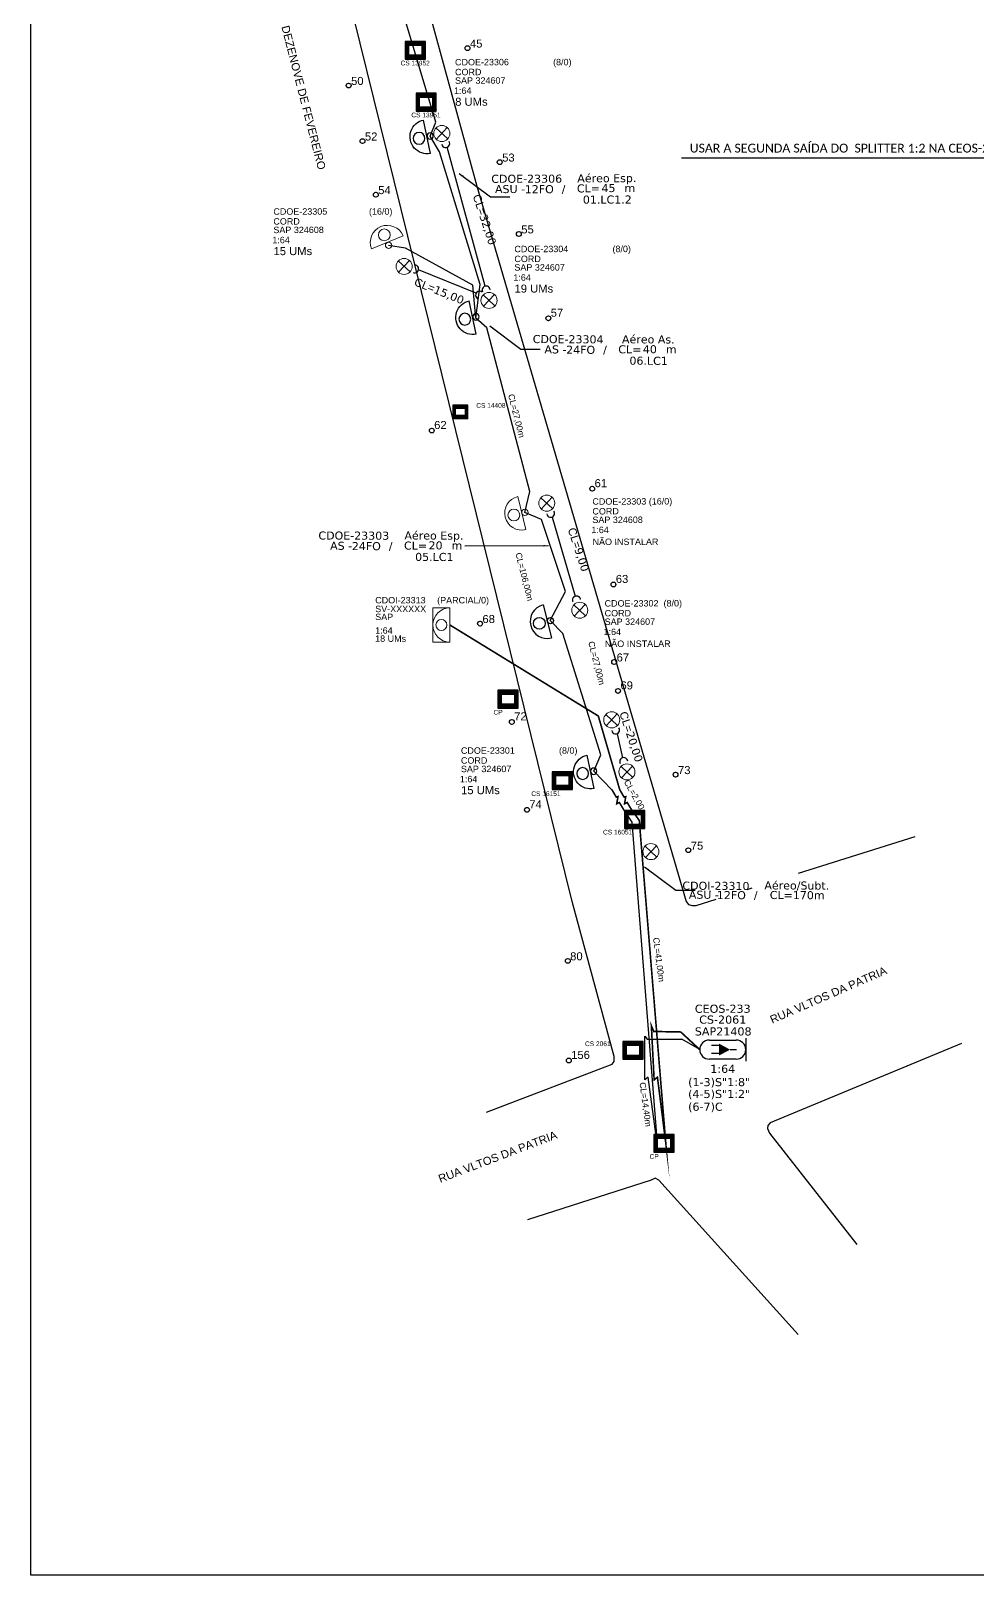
# Model space of a CAD drawing. Header units: metres. Extents: x -1362 to 1242, y -4 to 943.
# Drawn here: x -1362 to -980, y -4 to 619 of the extents above; entities that cross this region are included whole.
import ezdxf
from ezdxf.enums import TextEntityAlignment as Align

# ---------------------------------------------------------------- set-up
doc = ezdxf.new("R2010")
doc.units = ezdxf.units.M
for name, color, linetype in [('10.1-Caixas Subterrâneas', 5, 'Continuous'), ('20.4-CEOS', 1, 'Continuous'), ('CAP a instalar', 1, 'Continuous'), ('label_cabos', 7, 'Continuous'), ('Numeração Texto', 34, 'Continuous'), ('QUADRA', 7, 'Continuous'), ('Subida Lateral', 5, 'Continuous')]:
    doc.layers.add(name, color=color, linetype=linetype)
for name, color, linetype, lineweight in [('10.4-Postes', 1, 'Continuous', 0), ("20.0-LEGENDA DOS CDO'S", 1, 'Continuous', 0), ('20.1-CDO_INTERIOR', 1, 'Continuous', 0), ('20.2-CDO_POSTE', 1, 'Continuous', 5), ('20.6-CORDOALHA_SUPORTE', 7, 'Continuous', 25), ('Numeração', 251, 'Continuous', 0), ('Segmento Logradouro Texto', 238, 'Continuous', 0)]:
    doc.layers.add(name, color=color, linetype=linetype, lineweight=lineweight)
doc.styles.add('ARIAL', font='arial.ttf')
doc.styles.add('DIGICADE', font='arial.ttf')
doc.styles.add('FTTH', font='arial.ttf')
doc.styles.add('ROMANS', font='arial.ttf')
doc.styles.add('siredit', font='verdana.ttf')
doc.styles.get("Standard").update_dxf_attribs({"font": 'arial.ttf'})
doc.styles.add('WMF-Calibri0', font='calibri.ttf')
doc.linetypes.add('FENCELINE1', pattern='A,0.25,-0.1,[133,ltypeshp.shx,S=0.1,R=0,X=-0.1,Y=0],-0.1,1', length=1.45)
doc.dimstyles.new('CC', dxfattribs={"dimtxt": 1, "dimasz": 2, "dimexe": 0.18, "dimexo": 0.0625, "dimgap": 0.09, "dimtad": 0, "dimdec": 0, "dimrnd": 1, "dimzin": 0, "dimdsep": 46, "dimtxsty": 'siredit', "dimblk": 'NONE', "dimcen": 0, "dimse1": 1, "dimse2": 1, "dimsd1": 1, "dimsd2": 1, "dimclrt": 7, "dimadec": 0, "dimazin": 0, "dimtfac": 1, "dimtdec": 0, "dimtofl": 0, "dimtmove": 0, "dimatfit": 3, "dimfxl": 1, "dimtolj": 1, "dimtzin": 0, "dimarcsym": 0})
doc.dimstyles.get("Standard").update_dxf_attribs({"dimtxt": 0.18, "dimasz": 0.18, "dimexe": 0.18, "dimexo": 0.0625, "dimgap": 0.09, "dimtad": 0, "dimtih": 1, "dimtoh": 1, "dimdec": 4, "dimzin": 0, "dimdsep": 46, "dimtxsty": 'Standard', "dimcen": 0.09, "dimadec": 0, "dimazin": 0, "dimtfac": 1, "dimtdec": 4, "dimtofl": 0, "dimtmove": 0, "dimatfit": 3, "dimfxl": 1, "dimtolj": 1, "dimtzin": 0, "dimarcsym": 0})

# ---------------------------------------------------------------- blocks, each defined once
blk = doc.blocks.new('POLE_POLE')
at = {"color": 1}
for p, q in [((-0.00000309, 0.00000689), (0.00000269, 0.00000147)), ((0.00000251, 0.00000707), (-0.00000291, 0.00000129))]:
    blk.add_line(p, q, dxfattribs=at)
blk.add_circle((-0.0000002, 0.00000418), 0.00000396, dxfattribs=at)
blk = doc.blocks.new('*X10')
at = {"color": 0, "linetype": 'Continuous'}
for p, q in [((-1.25, 0.34099), (-0.49099, 1.1)), ((-1.25, 0.517767), (-0.667767, 1.1)), ((-1.25, 0.694544), (-0.844544, 1.1)), ((-1.25, 0.87132), (-1.02132, 1.1)), ((-1.25, 1.048097), (-1.198097, 1.1)), ((-1.25, 0.164214), (-0.8035, 0.610714)), ((-1.25, -0.012563), (-0.8035, 0.433937)), ((-1.25, -0.18934), (-0.8035, 0.25716)), ((-1.25, -0.366117), (-0.8035, 0.080383)), ((-0.789214, 0.625), (-0.314214, 1.1)), ((-0.612437, 0.625), (-0.137437, 1.1)), ((-0.43566, 0.625), (0.03934, 1.1)), ((-0.258883, 0.625), (0.216117, 1.1)), ((-0.082107, 0.625), (0.392893, 1.1)), ((0.09467, 0.625), (0.56967, 1.1)), ((0.271447, 0.625), (0.746447, 1.1)), ((0.448223, 0.625), (0.923223, 1.1)), ((0.625, 0.625), (1.1, 1.1)), ((0.801777, 0.625), (1.25, 1.073223)), ((0.8035, 0.449947), (1.25, 0.896447)), ((0.8035, 0.27317), (1.25, 0.71967)), ((0.8035, 0.096393), (1.25, 0.542893)), ((0.8035, -0.080383), (1.25, 0.366117)), ((0.8035, -0.25716), (1.25, 0.18934)), ((0.8035, -0.433937), (1.25, 0.012563)), ((-1.25, -0.542893), (-0.8035, -0.096393)), ((-1.25, -0.71967), (-0.8035, -0.27317)), ((-1.25, -0.896447), (-0.8035, -0.449947)), ((-1.25, -1.073223), (-0.801777, -0.625)), ((-1.1, -1.1), (-0.625, -0.625)), ((-0.923223, -1.1), (-0.448223, -0.625)), ((-0.746447, -1.1), (-0.271447, -0.625)), ((-0.56967, -1.1), (-0.09467, -0.625)), ((-0.392893, -1.1), (0.082107, -0.625)), ((-0.216117, -1.1), (0.258883, -0.625)), ((-0.03934, -1.1), (0.43566, -0.625)), ((0.137437, -1.1), (0.612437, -0.625)), ((0.314214, -1.1), (0.789214, -0.625)), ((0.49099, -1.1), (1.25, -0.34099)), ((0.667767, -1.1), (1.25, -0.517767)), ((0.8035, -0.610714), (1.25, -0.164214)), ((0.844544, -1.1), (1.25, -0.694544)), ((1.02132, -1.1), (1.25, -0.87132)), ((1.198097, -1.1), (1.25, -1.048097))]:
    blk.add_line(p, q, dxfattribs=at)
blk = doc.blocks.new('MANHOLE_MQ')
at = {"color": 0, "linetype": 'Continuous'}
for p, q in [((0.00000623, 0.00000569), (-0.00000627, 0.00000569)), ((-0.00000627, 0.00000569), (-0.00000627, -0.00000531)), ((-0.00000404, 0.00000331), (0.00000399, 0.00000331)), ((-0.00000404, -0.00000294), (-0.00000404, 0.00000331)), ((0.00000399, 0.00000331), (0.00000399, -0.00000294)), ((0.00000623, -0.00000531), (0.00000623, 0.00000569)), ((-0.00000627, -0.00000531), (0.00000623, -0.00000531)), ((0.00000399, -0.00000294), (-0.00000404, -0.00000294)), ((0.00000399, -0.00000294), (0.00000399, -0.00000294))]:
    blk.add_line(p, q, dxfattribs=at)
at = {"color": 0, "linetype": 'Continuous', "xscale": 5e-06, "yscale": 5e-06, "zscale": 1e-05}
blk.add_blockref('*X10', (-0.00000002, 0.00000019), dxfattribs=at)
blk = doc.blocks.new('*U11')
at = {"layer": '20.4-CEOS', "color": 7, "style": 'siredit'}
for tag, p in [('FIBRAS_SPLITTER', (0, 0)), ('FIBRAS_TOP_C', (0, -4.13)), ('RESERVA_FINAIS', (0, -5.46))]:
    blk.add_attdef(tag, p, '', height=1.01, dxfattribs=at)
for tag, p, flags in [('ID_ATIVIDADE', (0, -6.77), 3), ('FATOR', (0, -8.09), 1), ('QTDE', (0, -9.4), 1), ('FID', (0, -10.71), 1)]:
    blk.add_attdef(tag, p, '', height=1.01, dxfattribs=dict(at, flags=flags))
blk = doc.blocks.new('*U13')
at = {"layer": '20.4-CEOS', "color": 7, "style": 'siredit'}
blk.add_attdef('FIBRAS_SPLITTER', (0, 0), '', height=1.01, dxfattribs=at)
for tag, p, flags in [('ID_ATIVIDADE', (0, -1.48), 3), ('FATOR', (0, -2.79), 1), ('QTDE', (0, -4.11), 1), ('FID', (0, -5.42), 1)]:
    blk.add_attdef(tag, p, '', height=1.01, dxfattribs=dict(at, flags=flags))
blk = doc.blocks.new('*U16')
at = {"color": 0}
blk.add_line((2.14, -0.58), (-2.1, -0.68), dxfattribs=at)
for centre, radius in [((0, 0.38), 0.733), ((0.03, -1.03), 0.393)]:
    blk.add_circle(centre, radius, dxfattribs=at)
blk.add_arc((0.02, -0.63), 2.12, 1.3782, 181.3782, dxfattribs=at)
blk = doc.blocks.new('Inst CDOE-8 CAIXA DIST OPT CDOE 48F_8D C_SPL OPTAP')
at = {"layer": "20.0-LEGENDA DOS CDO'S", "color": 0, "style": 'ARIAL'}
for tag, p, height in [('FID', (0.12, 5.25), 0.8), ('CORDOALHA', (0.12, 4.02), 0.8), ('1:XX', (-0.01, 1.7), 0.8), ('SAP', (0.12, 2.96), 0.8), ('UMS', (0.14, 0.22), 1)]:
    blk.add_attdef(tag, p, '', height=height, rotation=0.118, dxfattribs=at)
at = {"layer": "20.0-LEGENDA DOS CDO'S", "color": 0}
for tag, p, style, flags in [('ID_ATIVIDADE', (0.12, 6.47), 'ARIAL', 3), ('FATOR', (7.92, 6.47), 'ARIAL', 1), ('QTDE', (0.23, -0.97), 'DIGICADE', 3)]:
    blk.add_attdef(tag, p, '', height=0.8, rotation=0.118, dxfattribs=dict(at, style=style, flags=flags))
at = {"layer": "20.0-LEGENDA DOS CDO'S", "color": 0, "style": 'ARIAL'}
blk.add_attdef('FIBRAS_UTILIZADAS', text='', height=0.8, rotation=0.118, dxfattribs=at).set_placement((13.48, 5.26), align=Align.CENTER)
blk = doc.blocks.new('CDOE_CT_POSTE')
at = {"layer": "20.0-LEGENDA DOS CDO'S", "color": 0, "style": 'ARIAL'}
for tag, p, height in [('CDO_N', (0.12, 5.25), 0.8), ('CORDOALHA', (0.12, 4.02), 0.8), ('1:XX', (-0.01, 1.7), 0.8), ('SAP', (0.12, 2.96), 0.8), ('UMS', (0.14, 0.22), 1)]:
    blk.add_attdef(tag, p, '', height=height, rotation=0.118, dxfattribs=at)
blk.add_attdef('FIBRAS_UTILIZADAS', text='', height=0.8, rotation=0.118, dxfattribs=at).set_placement((7.83, 5.26), align=Align.CENTER)
blk = doc.blocks.new('*U21')
at = {"color": 0}
blk.add_line((2.14, -0.58), (-2.1, -0.68), dxfattribs=at)
for centre, radius in [((0, 0.38), 0.733), ((0.03, -1.03), 0.393)]:
    blk.add_circle(centre, radius, dxfattribs=at)
blk.add_arc((0.02, -0.63), 2.12, 1.3782, 181.3782, dxfattribs=at)
blk = doc.blocks.new('Inst CDOE-16 CAIXA DIST OPT CDOE 48F_16D C_SPL_2_1_8')
at = {"layer": "20.0-LEGENDA DOS CDO'S", "color": 0, "style": 'ARIAL'}
for tag, p, height in [('FID', (0.12, 5.25), 0.8), ('CORDOALHA', (0.12, 4.02), 0.8), ('1:XX', (-0.01, 1.7), 0.8), ('SAP', (0.12, 2.96), 0.8), ('UMS', (0.14, 0.22), 1)]:
    blk.add_attdef(tag, p, '', height=height, rotation=0.118, dxfattribs=at)
at = {"layer": "20.0-LEGENDA DOS CDO'S", "color": 0}
for tag, p, style, flags in [('ID_ATIVIDADE', (0.12, 6.47), 'ARIAL', 3), ('FATOR', (7.92, 6.47), 'ARIAL', 1), ('QTDE', (0.1, -1.17), 'DIGICADE', 3)]:
    blk.add_attdef(tag, p, '', height=0.8, rotation=0.118, dxfattribs=dict(at, style=style, flags=flags))
at = {"layer": "20.0-LEGENDA DOS CDO'S", "color": 0, "style": 'ARIAL'}
blk.add_attdef('FIBRAS_UTILIZADAS', text='', height=0.8, rotation=0.118, dxfattribs=at).set_placement((13.48, 5.26), align=Align.CENTER)
blk = doc.blocks.new('CDOI_CT_ESQ')
at = {"layer": '20.1-CDO_INTERIOR', "color": 8, "lineweight": 18}
blk.add_lwpolyline([(-2.12, -2.13), (-2.12, 2.12), (0, 2.12), (0.01, -2.13)], close=True, dxfattribs=at)
blk.add_circle((-1.06, 0), 0.68, dxfattribs=at)
blk.add_arc((0.01, 0), 2.13, 90.0276, 270.0276, dxfattribs=at)
at = {"layer": "20.0-LEGENDA DOS CDO'S", "color": 8, "style": 'ARIAL'}
for tag, p in [('CDO_N', (-9.3, 2.69)), ('SURVEY', (-9.3, 1.6)), ('SAP', (-9.3, 0.61)), ('1:XX', (-9.31, -1.08)), ('UMS', (-9.31, -2.09))]:
    blk.add_attdef(tag, p, '', height=0.8, rotation=359.9724, dxfattribs=at)
blk.add_attdef('FIBRAS_UTILIZADAS', text='', height=0.8, rotation=359.9724, dxfattribs=at).set_placement((-1.59, 2.69), align=Align.CENTER)
blk = doc.blocks.new('Inst CORD BENZINAL 4.55MM 3F (sem recursos)')
at = {"layer": '20.6-CORDOALHA_SUPORTE', "color": 0, "lineweight": 0, "style": 'ROMANS'}
blk.add_attdef('LANCE', text='', height=1, dxfattribs=at).set_placement((-0.54, -2.21), align=Align.RIGHT)
at = {"layer": '20.6-CORDOALHA_SUPORTE', "color": 0, "style": 'siredit'}
blk.add_attdef('QTDE', (-0.54, -2.21), '', height=1, rotation=359.69, dxfattribs=at)
at = {"layer": '20.6-CORDOALHA_SUPORTE', "color": 0, "lineweight": 0, "style": 'ROMANS'}
for tag, p, flags in [('FATOR', (-5.2, -4.44), 3), ('ID_ATIVIDADE', (-5.2, -6.67), 3), ('FID', (-5.2, -8.9), 1)]:
    blk.add_attdef(tag, p, '', height=1, dxfattribs=dict(at, flags=flags))
blk = doc.blocks.new('Inst CB ESP CFOA-SM-AS-80-TS-24')
at = {"layer": 'label_cabos', "color": 0, "style": 'siredit'}
for tag, flags, p in [('ID_ATIVIDADE', 3, (1.31, 2.67)), ('FATOR', 1, (11.56, 2.55))]:
    blk.add_attdef(tag, text='', height=1, rotation=359.69, dxfattribs=dict(at, flags=flags)).set_placement(p, align=Align.MIDDLE_CENTER)
for tag, p in [('TIPO_CABO', (1.76, 0)), ('DESTINO_CABO', (3.13, 1.26)), ('CABO', (4.69, -0.05)), ('/', (7.71, -0.05)), ('LANCE', (10.81, 0)), ('TIPO_CABO', (13.11, 1.24)), ('UND', (15.96, 0)), ('FID', (13.15, -1.41))]:
    blk.add_attdef(tag, text='', height=1, rotation=359.69, dxfattribs=at).set_placement(p, align=Align.MIDDLE_CENTER)
blk.add_attdef('QTDE', (12.43, -0.47), '', height=1, rotation=359.69, dxfattribs=at)
blk = doc.blocks.new('_None')
blk = doc.blocks.new('Inst CB ESP CFOA-SM-ASU-120-S-12')
at = {"layer": 'label_cabos', "color": 0, "style": 'siredit'}
for tag, flags, p in [('ID_ATIVIDADE', 3, (1.31, 2.67)), ('FATOR', 1, (11.56, 2.55))]:
    blk.add_attdef(tag, text='', height=1, rotation=359.69, dxfattribs=dict(at, flags=flags)).set_placement(p, align=Align.MIDDLE_CENTER)
for tag, p in [('TIPO_CABO', (1.26, 0)), ('DESTINO_CABO', (3.13, 1.26)), ('CABO', (4.69, -0.05)), ('/', (7.71, -0.05)), ('LANCE', (10.81, 0)), ('TIPO_CABO', (13.11, 1.24)), ('UND', (15.96, 0)), ('FID', (13.15, -1.41))]:
    blk.add_attdef(tag, text='', height=1, rotation=359.69, dxfattribs=at).set_placement(p, align=Align.MIDDLE_CENTER)
blk.add_attdef('QTDE', (12.43, -0.47), '', height=1, rotation=359.69, dxfattribs=at)
blk = doc.blocks.new('Inst CB AS CFOA-SM-AS-80-TS-24')
at = {"layer": 'label_cabos', "color": 0, "style": 'siredit'}
for tag, flags, p in [('ID_ATIVIDADE', 3, (1.31, 2.67)), ('FATOR', 1, (11.56, 2.55))]:
    blk.add_attdef(tag, text='', height=1, rotation=359.69, dxfattribs=dict(at, flags=flags)).set_placement(p, align=Align.MIDDLE_CENTER)
for tag, p in [('TIPO_CABO', (1.76, 0)), ('DESTINO_CABO', (3.13, 1.26)), ('CABO', (4.69, -0.05)), ('/', (7.71, -0.05)), ('LANCE', (10.81, 0)), ('TIPO_CABO', (13.11, 1.24)), ('UND', (15.96, 0)), ('FID', (13.15, -1.41))]:
    blk.add_attdef(tag, text='', height=1, rotation=359.69, dxfattribs=at).set_placement(p, align=Align.MIDDLE_CENTER)
blk.add_attdef('QTDE', (12.43, -0.47), '', height=1, rotation=359.69, dxfattribs=at)
blk = doc.blocks.new('LEGENDA DOS CABOS')
at = {"layer": 'label_cabos', "color": 0, "style": 'siredit'}
for tag, p in [('ID', (4.24, 1.63)), ('XX', (14.31, 1.67)), ('TIPO_CABO', (2.74, 0.52)), ('CABO', (6.16, 0.47)), ('/', (9.19, 0.47)), ('METROS', (14.36, 0.47))]:
    blk.add_attdef(tag, text='', height=1, rotation=359.69, dxfattribs=at).set_placement(p, align=Align.MIDDLE_CENTER)

msp = doc.modelspace()

# ---------------------------------------------------------------- linework, layer by layer
msp.add_lwpolyline([(-1361.75, 942.54), (-116.34, 942.54), (-116.34, -3.64), (-1361.75, -3.64)], close=True)
at = {"layer": '20.4-CEOS', "color": 7}
for p, q in [((-1088.05, 212.15), (-1077.22, 212.15)), ((-1077.22, 204.43), (-1088.05, 204.43))]:
    msp.add_line(p, q, dxfattribs=at)
for points in [[(-1073.36, 212.95), (-1073.36, 203.64)], [(-1083.92, 209.97), (-1087.21, 209.97)], [(-1083.92, 206.76), (-1087.21, 206.76)], [(-1079.65, 208.29), (-1077.04, 208.29)]]:
    msp.add_lwpolyline(points, dxfattribs=at)
msp.add_lwpolyline([(-1079.65, 208.29, 0, 4.77, 0), (-1084.12, 208.29, 4.77, 4.77, 0)], format="xyseb", dxfattribs=at)
for centre, start, end in [((-1088.05, 208.29), 90, 270), ((-1077.22, 208.29), 270, 90)]:
    msp.add_arc(centre, 3.86, start, end, dxfattribs=at)
at = {"layer": '20.6-CORDOALHA_SUPORTE'}
for p, q in [((-1178.52, 516.18), (-1193.83, 572.18)), ((-1182.13, 513.37), (-1205.35, 522.83)), ((-1151.49, 423.09), (-1142.13, 391.18)), ((-1125.28, 335.71), (-1123.08, 325.99))]:
    msp.add_line(p, q, dxfattribs=at)
at = {"layer": '20.6-CORDOALHA_SUPORTE', "const_width": 0.518}
msp.add_lwpolyline([(-1140.04, 389.81, 1.231752), (-1143.04, 388.86)], format="xyb", dxfattribs=at)
at = {"layer": '20.6-CORDOALHA_SUPORTE'}
for centre, start, end in [((-1206.92, 523.18), 245.51909, 89.23314), ((-1180.73, 512.58), 48.72221, 252.43627), ((-1178.09, 514.63), 3.70645, 207.4205), ((-1152.07, 424.59), 189.29673, 33.01079), ((-1125.86, 337.21), 189.29673, 33.01079), ((-1122.6, 324.46), 5.73469, 209.44874)]:
    msp.add_arc(centre, 1.61, start, end, dxfattribs=at)
at = {"layer": 'CAP a instalar', "color": 7, "linetype": 'FENCELINE1', "ltscale": 3}
msp.add_line((-1198.35, 582.36), (-1232.92, 697.55), dxfattribs=at)
at = {"layer": 'CAP a instalar', "color": 7, "linetype": 'FENCELINE1', "ltscale": 5}
msp.add_line((-1200.69, 576.73), (-1198.35, 582.36), dxfattribs=at)
at = {"layer": 'CAP a instalar', "color": 7, "ltscale": 5}
for p, q in [((-1196.93, 570.31), (-1200.69, 576.73)), ((-1180.55, 516.86), (-1196.93, 570.31)), ((-1210.63, 531.45), (-1217.46, 532.65)), ((-1183.41, 516.65), (-1210.63, 531.45)), ((-1182.19, 503.25), (-1183.41, 516.65)), ((-1182.19, 503.25), (-1180.55, 516.86)), ((-1177.82, 499.36), (-1182.19, 503.25)), ((-1160.51, 433.36), (-1177.82, 499.36)), ((-1162.48, 424.97), (-1160.51, 433.36)), ((-1155.7, 422.07), (-1162.48, 424.97)), ((-1146.09, 393.11), (-1155.7, 422.07)), ((-1152.21, 381.29), (-1146.09, 393.11)), ((-1147.14, 376.07), (-1152.21, 381.29)), ((-1131.87, 327.2), (-1147.14, 376.07)), ((-1127.33, 313.07), (-1134.7, 320.57)), ((-1119.27, 300.06), (-1109.06, 170.42)), ((-1114.11, 196.1), (-1114.11, 213.74)), ((-1114.11, 213.74), (-1113.13, 212.48)), ((-1113.13, 212.48), (-1099.12, 212.48)), ((-1091.91, 208.29), (-1099.12, 212.48)), ((-1112.78, 197.15), (-1114.11, 196.1)), ((-1109.06, 170.42), (-1112.78, 197.15))]:
    msp.add_line(p, q, dxfattribs=at)
at = {"layer": 'CAP a instalar', "linetype": 'FENCELINE1', "ltscale": 5}
msp.add_line((-1134.7, 320.57), (-1131.87, 327.2), dxfattribs=at)
at = {"layer": 'CAP a instalar', "ltscale": 5}
for q in [(-1122.76, 305.3), (-1119.27, 300.06)]:
    msp.add_line((-1122.76, 305.3), q, dxfattribs=at)
at = {"layer": 'CAP a instalar', "color": 8, "linetype": 'FENCELINE1', "ltscale": 5, "const_width": 0.648}
msp.add_lwpolyline([(-1124.19, 313.07), (-1132.84, 342.83), (-1192.7, 379.53)], dxfattribs=at)
at = {"layer": 'CAP a instalar', "color": 8, "ltscale": 5, "const_width": 0.648}
for points in [[(-1119.61, 305.3), (-1119.61, 305.3), (-1116.32, 300.7), (-1105.61, 170.42), (-1108.99, 197.15), (-1110.32, 196.1), (-1111.44, 217.95), (-1110.48, 215.6), (-1099.6, 215.41)], [(-1091.91, 208.29), (-1099.6, 215.41)]]:
    msp.add_lwpolyline(points, dxfattribs=at)
at = {"layer": 'CAP a instalar', "color": 7, "ltscale": 5}
msp.add_arc((-1194.41, 573.68), 1.61, 189.29673, 33.01079, dxfattribs=at)
at = {"layer": 'Numeração'}
for centre in [(-1185.62, 612.16), (-1233.56, 597.09), (-1227.96, 574.69), (-1172.61, 566.2), (-1222.58, 553.06), (-1164.91, 537.23), (-1152.98, 503.24), (-1200.03, 457.95), (-1135.29, 434.49), (-1126.74, 395.86), (-1180.54, 380.09), (-1126.45, 364.6), (-1124.89, 352.94), (-1101.68, 319.16), (-1161.63, 305.01), (-1096.53, 288.69), (-1145.14, 244.07), (-1144.75, 203.9)]:
    msp.add_circle(centre, 0.972, dxfattribs=at)
at = {"layer": 'Numeração', "color": 7}
msp.add_circle((-1167.72, 340.44), 0.972, dxfattribs=at)
at = {"layer": 'Numeração Texto'}
for centre in [(-1185.62, 612.16), (-1233.56, 597.09), (-1227.96, 574.69), (-1172.61, 566.2), (-1222.58, 553.06), (-1164.91, 537.23), (-1152.98, 503.24), (-1200.03, 457.95), (-1135.29, 434.49), (-1126.74, 395.86), (-1180.54, 380.09), (-1126.45, 364.6), (-1124.89, 352.94), (-1101.68, 319.16), (-1161.63, 305.01), (-1096.53, 288.69), (-1145.14, 244.07), (-1144.75, 203.9)]:
    msp.add_circle(centre, 0.972, dxfattribs=at)
at = {"layer": 'Numeração Texto', "color": 7}
msp.add_circle((-1167.72, 340.44), 0.972, dxfattribs=at)
at = {"layer": 'QUADRA'}
for points in [[(-1253.52, 839.35), (-1237.08, 769.7), (-1220.35, 697.09), (-1181.8, 556.49), (-1097.38, 267.98), (-1096.44, 266.82), (-1094.97, 266.43), (-1093.35, 266.43), (-1085.24, 268.98)], [(-1253.52, 839.35), (-1237.08, 769.7), (-1220.35, 697.09), (-1181.8, 556.49), (-1097.38, 267.98), (-1096.44, 266.82), (-1094.97, 266.43), (-1093.35, 266.43), (-1085.24, 268.98)], [(-1177.98, 183.03), (-1127.3, 202.36), (-1126.43, 203.52), (-1126.43, 205.45), (-1143.4, 268.02), (-1237.21, 648.08), (-1289.86, 827.26)], [(-1177.98, 183.03), (-1127.3, 202.36), (-1126.43, 203.52), (-1126.43, 205.45), (-1143.4, 268.02), (-1237.21, 648.08), (-1289.86, 827.26)], [(-1052.1, 279.43), (-1005.03, 294.25)], [(-1052.1, 279.43), (-1005.03, 294.25)], [(-1072.73, 272.93), (-1070.83, 273.52)], [(-1072.73, 272.93), (-1070.83, 273.52)], [(-986.35, 210.81), (-1063.47, 178.8), (-1064.39, 177.64), (-1064.53, 176.48), (-1063.81, 174.55), (-1063.81, 174.55), (-1028.55, 129.63)], [(-986.35, 210.81), (-1063.47, 178.8), (-1064.39, 177.64), (-1064.53, 176.48), (-1063.81, 174.55), (-1063.81, 174.55), (-1028.55, 129.63)], [(-1052.27, 93.44), (-1108.4, 155.62), (-1109.87, 156.4), (-1111.49, 155.62), (-1161.37, 139.58)], [(-1052.27, 93.44), (-1108.4, 155.62), (-1109.87, 156.4), (-1111.49, 155.62), (-1161.37, 139.58)]]:
    msp.add_lwpolyline(points, dxfattribs=at)
at = {"layer": 'Subida Lateral', "color": 5, "const_width": 0.648}
for points in [[(-1122.76, 305.3), (-1124.33, 307.96), (-1125.4, 307.43), (-1124.91, 310.33), (-1125.58, 310.12), (-1127.33, 313.07)], [(-1119.61, 305.3), (-1121.19, 307.96), (-1122.25, 307.43), (-1121.77, 310.33), (-1122.43, 310.12), (-1124.19, 313.07)]]:
    msp.add_lwpolyline(points, dxfattribs=at)

# ---------------------------------------------------------------- block references
at = {"layer": '10.1-Caixas Subterrâneas', "color": 30}
for p, xscale, yscale, zscale, rotation in [((-1206.66, 611.46), 652080.6904426548, 652080.6904426548, 652080.6904426548, 180.0000000000618), ((-1202.31, 590.51), 652080.6904426548, 652080.6904426548, 652080.6904426548, 180.0000000000618), ((-1188.48, 465.61), 489060.5178319911, 489060.5178319911, 489060.5178319911, 180.0000000000617), ((-1169.31, 349.74), 652080.6904426548, 652080.6904426548, 652080.6904426548, 180.0000000000617), ((-1147.33, 316.9), 652080.6904426548, 652080.6904426548, 652080.6904426548, 180.0000000000617), ((-1118.23, 301.23), 652080.6904426548, 652080.6904426548, 652080.6904426548, 180.0000000000617), ((-1118.84, 208.14), 652080.6904426548, 652080.6904426548, 652080.6904426548, 180.0000000000618), ((-1106.33, 170.62), 652080.6904426548, 652080.6904426548, 652080.6904426548, 180.0000000000615)]:
    msp.add_blockref('MANHOLE_MQ', p, dxfattribs=dict(at, xscale=xscale, yscale=yscale, zscale=zscale, rotation=rotation))
at = {"layer": '10.4-Postes', "color": 1, "xscale": 818181.81, "yscale": 818181.81, "zscale": 818181.81}
for p in [(-1195.81, 574.34), (-1211.01, 520.72), (-1176.77, 507.01), (-1153.47, 425.25), (-1140.17, 382.07), (-1127.27, 337.86), (-1121.13, 316.87), (-1111.47, 284.72)]:
    msp.add_blockref('POLE_POLE', p, dxfattribs=at)
at = {"layer": "20.0-LEGENDA DOS CDO'S", "color": 7, "lineweight": 0, "xscale": 3.239999999999782, "yscale": 3.24, "zscale": 3.24}
for name, p, values in [('Inst CDOE-8 CAIXA DIST OPT CDOE 48F_8D C_SPL OPTAP', (-1191.03, 588.22), {'FID': 'CDOE-23306', 'CORDOALHA': 'CORD', 'SAP': 'SAP 324607', '1:XX': '1:64', 'UMS': '8 UMs', 'FIBRAS_UTILIZADAS': '(8/0)'}), ('Inst CDOE-16 CAIXA DIST OPT CDOE 48F_16D C_SPL_2_1_8', (-1264.31, 527.98), {'FID': 'CDOE-23305', 'CORDOALHA': 'CORD', 'SAP': 'SAP 324608', '1:XX': '1:64', 'UMS': '15 UMs', 'FIBRAS_UTILIZADAS': '(16/0)'}), ('Inst CDOE-8 CAIXA DIST OPT CDOE 48F_8D C_SPL OPTAP', (-1167.08, 512.86), {'FID': 'CDOE-23304', 'CORDOALHA': 'CORD', 'SAP': 'SAP 324607', '1:XX': '1:64', 'UMS': '19 UMs', 'FIBRAS_UTILIZADAS': '(8/0)'}), ('Inst CDOE-8 CAIXA DIST OPT CDOE 48F_8D C_SPL OPTAP', (-1188.65, 310.58), {'FID': 'CDOE-23301', 'CORDOALHA': 'CORD', 'SAP': 'SAP 324607', '1:XX': '1:64', 'UMS': '15 UMs', 'FIBRAS_UTILIZADAS': '(8/0)'})]:
    msp.add_blockref(name, p, dxfattribs=at).add_auto_attribs(values)
at = {"layer": "20.0-LEGENDA DOS CDO'S", "color": 252}
ref = msp.add_blockref('CDOE_CT_POSTE', (-1135.62, 411.06), dxfattribs=dict(at, xscale=3.239999999999782, yscale=3.24, zscale=3.24))
ref.add_attrib('CDO_N', 'CDOE-23303', (-1135.23, 428.06), dxfattribs={"color": 0, "height": 2.592, "rotation": 0.11799, "style": 'ARIAL'})
ref.add_attrib('CORDOALHA', 'CORD', (-1135.22, 424.1), dxfattribs={"color": 0, "height": 2.592, "rotation": 0.11799, "style": 'ARIAL'})
ref.add_attrib('SAP', 'SAP 324608', (-1135.22, 420.66), dxfattribs={"color": 0, "height": 2.592, "rotation": 0.11799, "style": 'ARIAL'})
ref.add_attrib('1:XX', '1:64', (-1135.66, 416.57), dxfattribs={"color": 0, "height": 2.592, "rotation": 0.11799, "style": 'ARIAL'})
ref.add_attrib('UMS', 'NÃO INSTALAR', (-1135.16, 411.77), dxfattribs={"color": 0, "height": 2.592, "rotation": 0.11799, "style": 'ARIAL'})
ref.add_attrib('FIBRAS_UTILIZADAS', '     (16/0)', dxfattribs={"color": 0, "height": 2.592, "rotation": 0.11799, "style": 'ARIAL'}).set_placement((-1110.26, 428.12), align=Align.CENTER)
ref = msp.add_blockref('CDOE_CT_POSTE', (-1130.68, 369.96), dxfattribs=dict(at, xscale=3.239999999999782, yscale=3.24, zscale=3.24))
ref.add_attrib('CDO_N', 'CDOE-23302', (-1130.3, 386.96), dxfattribs={"color": 0, "height": 2.592, "rotation": 0.11799, "style": 'ARIAL'})
ref.add_attrib('CORDOALHA', 'CORD', (-1130.29, 383), dxfattribs={"color": 0, "height": 2.592, "rotation": 0.11799, "style": 'ARIAL'})
ref.add_attrib('SAP', 'SAP 324607', (-1130.28, 379.56), dxfattribs={"color": 0, "height": 2.592, "rotation": 0.11799, "style": 'ARIAL'})
ref.add_attrib('1:XX', '1:64', (-1130.72, 375.47), dxfattribs={"color": 0, "height": 2.592, "rotation": 0.11799, "style": 'ARIAL'})
ref.add_attrib('UMS', 'NÃO INSTALAR', (-1130.23, 370.67), dxfattribs={"color": 0, "height": 2.592, "rotation": 0.11799, "style": 'ARIAL'})
ref.add_attrib('FIBRAS_UTILIZADAS', '     (8/0)', dxfattribs={"color": 0, "height": 2.592, "rotation": 0.11799, "style": 'ARIAL'}).set_placement((-1105.32, 387.02), align=Align.CENTER)
at = {"layer": '20.1-CDO_INTERIOR'}
ref = msp.add_blockref('CDOI_CT_ESQ', (-1192.72, 379.54), dxfattribs=dict(at, xscale=3.239999999999782, yscale=3.24, zscale=3.24))
ref.add_attrib('CDO_N', 'CDOI-23313', (-1222.84, 388.25), dxfattribs={"layer": "20.0-LEGENDA DOS CDO'S", "color": 8, "height": 2.592, "rotation": 359.97241, "style": 'ARIAL'})
ref.add_attrib('FIBRAS_UTILIZADAS', '(PARCIAL/0)', (-1197.85, 388.24), dxfattribs={"layer": "20.0-LEGENDA DOS CDO'S", "color": 8, "height": 2.592, "rotation": 359.97241, "style": 'ARIAL'})
ref.add_attrib('SURVEY', 'SV-XXXXXX', (-1222.83, 384.72), dxfattribs={"layer": "20.0-LEGENDA DOS CDO'S", "color": 8, "height": 2.592, "rotation": 359.97241, "style": 'ARIAL'})
ref.add_attrib('SAP', 'SAP', (-1222.84, 381.52), dxfattribs={"layer": "20.0-LEGENDA DOS CDO'S", "color": 8, "height": 2.592, "rotation": 359.97241, "style": 'ARIAL'})
ref.add_attrib('1:XX', '1:64', (-1222.86, 376.04), dxfattribs={"layer": "20.0-LEGENDA DOS CDO'S", "color": 8, "height": 2.592, "rotation": 359.97241, "style": 'ARIAL'})
ref.add_attrib('UMS', '18 UMs', (-1222.87, 372.75), dxfattribs={"layer": "20.0-LEGENDA DOS CDO'S", "color": 8, "height": 2.592, "rotation": 359.97241, "style": 'ARIAL'})
at = {"layer": '20.2-CDO_POSTE', "color": 7, "xscale": -3.240000000000012, "yscale": 3.24, "zscale": 3.24, "rotation": 23.59817771285547}
msp.add_blockref('*U21', (-1218.7, 535.74), dxfattribs=at)
at = {"layer": '20.2-CDO_POSTE', "color": 8, "xscale": -3.239999999999962, "yscale": 3.24, "zscale": 3.24, "rotation": 105.0210817217942}
msp.add_blockref('*U21', (-1165.72, 424.2), dxfattribs=at)
at = {"layer": '20.4-CEOS', "color": 7, "lineweight": 0}
ref = msp.add_blockref('*U11', (-1096.61, 193.55), dxfattribs=dict(at, xscale=3.239999999999782, yscale=3.24, zscale=3.24))
ref.add_attrib('FIBRAS_SPLITTER', '(1-3)S"1:8"', (-1096.61, 193.55), dxfattribs={"color": 7, "height": 3.2714, "style": 'siredit'})
ref.add_attrib('FIBRAS_TOP_C', '(6-7)C', (-1096.61, 183.63), dxfattribs={"color": 7, "height": 3.271, "style": 'siredit'})
at = {"layer": '20.4-CEOS', "color": 7, "lineweight": 0, "xscale": 3.239999999999782, "yscale": 3.24, "zscale": 3.24}
msp.add_blockref('*U13', (-1096.61, 188.77), dxfattribs=at).add_auto_attribs({'FIBRAS_SPLITTER': '(4-5)S"1:2"'})
at = {"layer": '20.6-CORDOALHA_SUPORTE', "color": 0, "lineweight": 0, "yscale": 3.24, "zscale": 3.24}
for p, xscale, rotation, values in [((-1173.53, 545.16), 3.240000000000013, 288.3907652509452, {'QTDE': '32,00', 'LANCE': 'CL='}), ((-1195.33, 519.56), 3.239999999999855, 338.4673194358981, {'QTDE': '15,00', 'LANCE': 'CL='}), ((-1135.22, 410.74), 3.240000000000013, 288.3907652509452, {'QTDE': '9,00', 'LANCE': 'CL='}), ((-1114.42, 336.6), 3.240000000000013, 288.3907652509452, {'QTDE': '20,00', 'LANCE': 'CL='})]:
    msp.add_blockref('Inst CORD BENZINAL 4.55MM 3F (sem recursos)', p, dxfattribs=dict(at, xscale=xscale, rotation=rotation)).add_auto_attribs(values)
at = {"layer": 'CAP a instalar', "color": 7, "ltscale": 5, "yscale": 3.24, "zscale": 3.24}
for name, p, xscale, rotation in [('*U21', (-1203.95, 576.07), -3.239999999999982, 103.0989755827976), ('*U21', (-1185.48, 503.15), -3.239999999999982, 103.0989755827976), ('*U21', (-1155.43, 380.47), 3.239999999999966, 102.7084417065345), ('*U16', (-1137.96, 319.91), -3.239999999999982, 103.0989755827976)]:
    msp.add_blockref(name, p, dxfattribs=dict(at, xscale=xscale, rotation=rotation))
at = {"layer": 'label_cabos'}
ref = msp.add_blockref('Inst CB ESP CFOA-SM-ASU-120-S-12', (-1171.84, 555.34), dxfattribs=dict(at, xscale=3.240000000000117, yscale=3.24, zscale=3.24, rotation=0.4634636605450822))
ref.add_attrib('DESTINO_CABO', 'CDOE-23306', dxfattribs={"color": 0, "height": 3.24, "rotation": 0.15347, "style": 'siredit'}).set_placement((-1161.73, 559.52), align=Align.MIDDLE_CENTER)
ref.add_attrib('TIPO_CABO', 'Aéreo Esp.', dxfattribs={"color": 0, "height": 3.24, "rotation": 0.15347, "style": 'siredit'}).set_placement((-1129.41, 559.72), align=Align.MIDDLE_CENTER)
ref.add_attrib('CABO', '12FO', dxfattribs={"color": 0, "height": 3.24, "rotation": 0.15347, "style": 'siredit'}).set_placement((-1156.66, 555.3), align=Align.MIDDLE_CENTER)
ref.add_attrib('/', '/', dxfattribs={"color": 0, "height": 3.24, "rotation": 0.15347, "style": 'siredit'}).set_placement((-1146.85, 555.38), align=Align.MIDDLE_CENTER)
ref.add_attrib('TIPO_CABO', 'ASU - ', dxfattribs={"color": 0, "height": 3.24, "rotation": 0.15347, "style": 'siredit'}).set_placement((-1167.75, 555.36), align=Align.MIDDLE_CENTER)
ref.add_attrib('FID', '01.LC1.2', dxfattribs={"color": 0, "height": 3.24, "rotation": 0.15347, "style": 'siredit'}).set_placement((-1129.21, 551.11), align=Align.MIDDLE_CENTER)
ref.add_attrib('LANCE', 'CL=', dxfattribs={"color": 0, "height": 3.24, "rotation": 0.15347, "style": 'siredit'}).set_placement((-1136.82, 555.63), align=Align.MIDDLE_CENTER)
ref.add_attrib('QTDE', '45', (-1131.56, 554.13), dxfattribs={"color": 0, "height": 3.24, "rotation": 0.15347, "style": 'siredit'})
ref.add_attrib('UND', 'm', dxfattribs={"color": 0, "height": 3.24, "rotation": 0.15347, "style": 'siredit'}).set_placement((-1120.12, 555.77), align=Align.MIDDLE_CENTER)
ref = msp.add_blockref('Inst CB AS CFOA-SM-AS-80-TS-24', (-1155.15, 490.7), dxfattribs=dict(at, xscale=3.239999999999782, yscale=3.24, zscale=3.24))
ref.add_attrib('DESTINO_CABO', 'CDOE-23304', dxfattribs={"color": 0, "height": 3.24, "rotation": 359.69001, "style": 'siredit'}).set_placement((-1145.01, 494.79), align=Align.MIDDLE_CENTER)
ref.add_attrib('TIPO_CABO', 'Aéreo As.', dxfattribs={"color": 0, "height": 3.24, "rotation": 359.69001, "style": 'siredit'}).set_placement((-1112.68, 494.73), align=Align.MIDDLE_CENTER)
ref.add_attrib('CABO', '24FO', dxfattribs={"color": 0, "height": 3.24, "rotation": 359.69001, "style": 'siredit'}).set_placement((-1139.97, 490.53), align=Align.MIDDLE_CENTER)
ref.add_attrib('/', '/', dxfattribs={"color": 0, "height": 3.24, "rotation": 359.69001, "style": 'siredit'}).set_placement((-1130.16, 490.53), align=Align.MIDDLE_CENTER)
ref.add_attrib('TIPO_CABO', 'AS - ', dxfattribs={"color": 0, "height": 3.24, "rotation": 359.69001, "style": 'siredit'}).set_placement((-1149.44, 490.68), align=Align.MIDDLE_CENTER)
ref.add_attrib('FID', '06.LC1', dxfattribs={"color": 0, "height": 3.24, "rotation": 359.69001, "style": 'siredit'}).set_placement((-1112.55, 486.11), align=Align.MIDDLE_CENTER)
ref.add_attrib('LANCE', 'CL=', dxfattribs={"color": 0, "height": 3.24, "rotation": 359.69001, "style": 'siredit'}).set_placement((-1120.13, 490.7), align=Align.MIDDLE_CENTER)
ref.add_attrib('QTDE', '40', (-1114.88, 489.16), dxfattribs={"color": 0, "height": 3.24, "rotation": 359.69001, "style": 'siredit'})
ref.add_attrib('UND', 'm', dxfattribs={"color": 0, "height": 3.24, "rotation": 359.69001, "style": 'siredit'}).set_placement((-1103.43, 490.7), align=Align.MIDDLE_CENTER)
ref = msp.add_blockref('Inst CB ESP CFOA-SM-AS-80-TS-24', (-1241.6, 411.48), dxfattribs=dict(at, xscale=3.240000000000143, yscale=3.24, zscale=3.24, rotation=0.1315642785740496))
ref.add_attrib('DESTINO_CABO', 'CDOE-23303', dxfattribs={"color": 0, "height": 3.24, "rotation": 359.82157, "style": 'siredit'}).set_placement((-1231.47, 415.59), align=Align.MIDDLE_CENTER)
ref.add_attrib('TIPO_CABO', 'Aéreo Esp.', dxfattribs={"color": 0, "height": 3.24, "rotation": 359.82157, "style": 'siredit'}).set_placement((-1199.14, 415.61), align=Align.MIDDLE_CENTER)
ref.add_attrib('CABO', '24FO', dxfattribs={"color": 0, "height": 3.24, "rotation": 359.82157, "style": 'siredit'}).set_placement((-1226.42, 411.34), align=Align.MIDDLE_CENTER)
ref.add_attrib('/', '/', dxfattribs={"color": 0, "height": 3.24, "rotation": 359.82157, "style": 'siredit'}).set_placement((-1216.61, 411.37), align=Align.MIDDLE_CENTER)
ref.add_attrib('TIPO_CABO', 'AS - ', dxfattribs={"color": 0, "height": 3.24, "rotation": 359.82157, "style": 'siredit'}).set_placement((-1235.89, 411.48), align=Align.MIDDLE_CENTER)
ref.add_attrib('FID', '05.LC1', dxfattribs={"color": 0, "height": 3.24, "rotation": 359.82157, "style": 'siredit'}).set_placement((-1199, 406.99), align=Align.MIDDLE_CENTER)
ref.add_attrib('LANCE', 'CL=', dxfattribs={"color": 0, "height": 3.24, "rotation": 359.82157, "style": 'siredit'}).set_placement((-1206.58, 411.56), align=Align.MIDDLE_CENTER)
ref.add_attrib('QTDE', '20', (-1201.33, 410.03), dxfattribs={"color": 0, "height": 3.24, "rotation": 359.82157, "style": 'siredit'})
ref.add_attrib('UND', 'm', dxfattribs={"color": 0, "height": 3.24, "rotation": 359.82157, "style": 'siredit'}).set_placement((-1189.88, 411.6), align=Align.MIDDLE_CENTER)
at = {"layer": 'label_cabos', "color": 0, "lineweight": 0, "xscale": 3.239999999999782, "yscale": 3.24, "zscale": 3.24}
msp.add_blockref('LEGENDA DOS CABOS', (-1099.13, 269.07), dxfattribs=at).add_auto_attribs({'ID': 'CDOI-23310', 'CABO': '12FO', 'METROS': 'CL=170m', 'XX': 'Aéreo/Subt.', '/': '/', 'TIPO_CABO': 'ASU -'})

# ---------------------------------------------------------------- texts
at = {"color": 1, "insert": (-1095.96, 573.64), "char_height": 3.5591, "width": 328.843, "attachment_point": 1, "style": 'WMF-Calibri0'}
msp.add_mtext('USAR A SEGUNDA SAÍDA DO  SPLITTER 1:2 NA CEOS-233 FUSIONAR NA FIBRA 16 DO CABO 1', dxfattribs=at)
at = {"color": 7, "linetype": 'Continuous', "char_height": 2.4848, "attachment_point": 1, "style": 'FTTH'}
for s, insert, rotation in [('\\pxt3;CL=27,00m', (-1166.86, 472.94), 284.29648), ('\\pxt3;CL=106,00m', (-1163.91, 408.99), 284.29648), ('\\pxt3;CL=27,00m', (-1134.54, 373.23), 284.29648), ('\\pxt3;CL=2,00', (-1120.49, 317.48), 299.44507), ('\\pxt3;CL=41,00m', (-1108.3, 253.67), 277.25552), ('\\pxt3;CL=14,40m', (-1113.77, 195.28), 277.65527)]:
    msp.add_mtext_dynamic_manual_height_columns(s, width=23.9253, gutter_width=0.00005, heights=[1.55], dxfattribs=dict(at, insert=insert, rotation=rotation))
at = {"layer": '10.1-Caixas Subterrâneas', "color": 30, "style": 'ARIAL'}
for s, p in [('CS 13952', (-1212.61, 605.22)), ('CS 13951', (-1208.26, 584.27)), ('CS 14408', (-1182.08, 467.13)), ('CP', (-1175.13, 343.37)), ('CS 16151', (-1159.87, 310.56)), ('CS 16051', (-1130.94, 295.05)), ('CS 2061', (-1138.2, 209.7)), ('CP', (-1112.16, 164.25))]:
    msp.add_text(s, height=1.897, dxfattribs=at).set_placement(p)
at = {"layer": '20.4-CEOS', "color": 7, "style": 'siredit'}
for tag, text, p in [('CEOS-233', 'CEOS-XXX', (-1082.64, 226.42)), ('CS-2061', 'CS-XXXX', (-1082.64, 222.03)), ('SAP21408', 'SAP 321408', (-1082.47, 217.27)), ('1:64', '1:64', (-1082.64, 202.18))]:
    msp.add_attdef(tag, text=text, height=3.271, dxfattribs=at).set_placement(p, align=Align.TOP_CENTER)
at = {"layer": 'Numeração Texto', "linetype": 'Continuous', "char_height": 3.24, "attachment_point": 1, "style": 'DIGICADE'}
for s, insert, width in [('\\fArial|b0|i0|c0|p34;\\W1.0000000000;\\T1.0000000000;\\o\\l45', (-1184.63, 615.63), 6.2347), ('\\fArial|b0|i0|c0|p34;\\W1.0000000000;\\T1.0000000000;\\o\\l45', (-1184.63, 615.63), 6.2347), ('\\fArial|b0|i0|c0|p34;\\W1.0000000000;\\T1.0000000000;\\o\\l50', (-1232.57, 600.57), 6.1043), ('\\fArial|b0|i0|c0|p34;\\W1.0000000000;\\T1.0000000000;\\o\\l50', (-1232.57, 600.57), 6.1043), ('\\fArial|b0|i0|c0|p34;\\W1.0000000000;\\T1.0000000000;\\o\\l52', (-1227, 578.17), 6.1043), ('\\fArial|b0|i0|c0|p34;\\W1.0000000000;\\T1.0000000000;\\o\\l52', (-1227, 578.17), 6.1043), ('\\fArial|b0|i0|c0|p34;\\W1.0000000000;\\T1.0000000000;\\o\\l53', (-1171.62, 569.67), 6.1043), ('\\fArial|b0|i0|c0|p34;\\W1.0000000000;\\T1.0000000000;\\o\\l53', (-1171.62, 569.67), 6.1043), ('\\fArial|b0|i0|c0|p34;\\W1.0000000000;\\T1.0000000000;\\o\\l54', (-1221.64, 556.54), 6.1043), ('\\fArial|b0|i0|c0|p34;\\W1.0000000000;\\T1.0000000000;\\o\\l54', (-1221.64, 556.54), 6.1043), ('\\fArial|b0|i0|c0|p34;\\W1.0000000000;\\T1.0000000000;\\o\\l55', (-1163.92, 540.7), 6.1043), ('\\fArial|b0|i0|c0|p34;\\W1.0000000000;\\T1.0000000000;\\o\\l55', (-1163.92, 540.7), 6.1043), ('\\fArial|b0|i0|c0|p34;\\W1.0000000000;\\T1.0000000000;\\o\\l57', (-1152.04, 507.1), 6.1043), ('\\fArial|b0|i0|c0|p34;\\W1.0000000000;\\T1.0000000000;\\o\\l57', (-1152.04, 507.1), 6.1043), ('\\fArial|b0|i0|c0|p34;\\W1.0000000000;\\T1.0000000000;\\o\\l62', (-1199.06, 461.82), 6.122), ('\\fArial|b0|i0|c0|p34;\\W1.0000000000;\\T1.0000000000;\\o\\l62', (-1199.06, 461.82), 6.122), ('\\fArial|b0|i0|c0|p34;\\W1.0000000000;\\T1.0000000000;\\o\\l61', (-1134.35, 438.35), 6.122), ('\\fArial|b0|i0|c0|p34;\\W1.0000000000;\\T1.0000000000;\\o\\l61', (-1134.35, 438.35), 6.122), ('\\fArial|b0|i0|c0|p34;\\W1.0000000000;\\T1.0000000000;\\o\\l63', (-1125.78, 399.73), 6.122), ('\\fArial|b0|i0|c0|p34;\\W1.0000000000;\\T1.0000000000;\\o\\l63', (-1125.78, 399.73), 6.122), ('\\fArial|b0|i0|c0|p34;\\W1.0000000000;\\T1.0000000000;\\o\\l68', (-1179.58, 383.56), 6.122), ('\\fArial|b0|i0|c0|p34;\\W1.0000000000;\\T1.0000000000;\\o\\l68', (-1179.58, 383.56), 6.122), ('\\fArial|b0|i0|c0|p34;\\W1.0000000000;\\T1.0000000000;\\o\\l67', (-1125.46, 368.07), 6.122), ('\\fArial|b0|i0|c0|p34;\\W1.0000000000;\\T1.0000000000;\\o\\l67', (-1125.46, 368.07), 6.122), ('\\fArial|b0|i0|c0|p34;\\W1.0000000000;\\T1.0000000000;\\o\\l69', (-1123.9, 356.8), 6.122), ('\\fArial|b0|i0|c0|p34;\\W1.0000000000;\\T1.0000000000;\\o\\l69', (-1123.9, 356.8), 6.122), ('\\fArial|b0|i0|c0|p34;\\W1.0000000000;\\T1.0000000000;\\o\\l72', (-1166.78, 344.31), 6.0778), ('\\fArial|b0|i0|c0|p34;\\W1.0000000000;\\T1.0000000000;\\o\\l72', (-1166.78, 344.31), 6.0778), ('\\fArial|b0|i0|c0|p34;\\W1.0000000000;\\T1.0000000000;\\o\\l73', (-1100.69, 322.64), 6.0778), ('\\fArial|b0|i0|c0|p34;\\W1.0000000000;\\T1.0000000000;\\o\\l73', (-1100.69, 322.64), 6.0778), ('\\fArial|b0|i0|c0|p34;\\W1.0000000000;\\T1.0000000000;\\o\\l74', (-1160.69, 308.87), 6.0778), ('\\fArial|b0|i0|c0|p34;\\W1.0000000000;\\T1.0000000000;\\o\\l74', (-1160.69, 308.87), 6.0778), ('\\fArial|b0|i0|c0|p34;\\W1.0000000000;\\T1.0000000000;\\o\\l75', (-1095.54, 292.16), 6.0778), ('\\fArial|b0|i0|c0|p34;\\W1.0000000000;\\T1.0000000000;\\o\\l75', (-1095.54, 292.16), 6.0778), ('\\fArial|b0|i0|c0|p34;\\W1.0000000000;\\T1.0000000000;\\o\\l80', (-1144.2, 247.55), 6.1087), ('\\fArial|b0|i0|c0|p34;\\W1.0000000000;\\T1.0000000000;\\o\\l80', (-1144.2, 247.55), 6.1087), ('\\fArial|b0|i0|c0|p34;\\W1.0000000000;\\T1.0000000000;\\o\\l156', (-1143.79, 207.77), 8.3166), ('\\fArial|b0|i0|c0|p34;\\W1.0000000000;\\T1.0000000000;\\o\\l156', (-1143.79, 207.77), 8.3166)]:
    msp.add_mtext(s, dxfattribs=dict(at, insert=insert, width=width))
at = {"layer": 'Segmento Logradouro Texto', "color": 7, "linetype": 'Continuous', "style": 'DIGICADE'}
msp.add_text('RUA DEZENOVE DE FEVEREIRO', height=3.24, rotation=284.39852, dxfattribs=at).set_placement((-1253.06, 597.48), align=Align.MIDDLE_CENTER)
at = {"layer": 'Segmento Logradouro Texto', "color": 7, "linetype": 'Continuous', "char_height": 3.24, "width": 51.7207, "attachment_point": 1, "style": 'DIGICADE'}
for insert, rotation in [((-1063.98, 221.67), 23.54281), ((-1063.98, 221.67), 23.54281), ((-1197.76, 157.56), 20.81448)]:
    msp.add_mtext('\\fArial|b0|i0|c0|p34;\\W1.0000000000;\\T1.0000000000;\\o\\lRUA VLTOS DA PATRIA', dxfattribs=dict(at, insert=insert, rotation=rotation))

# ---------------------------------------------------------------- leaders
at = {"color": 2}
msp.add_leader([(-882.53, 539.49), (-885.39, 567.86), (-1099.27, 567.86)], dimstyle='Standard', override={"dimasz": 9}, dxfattribs=at)
at = {"color": 7}
for points in [[(-1188.93, 561.66), (-1176.34, 552.22), (-1168.54, 552.22)], [(-1176.67, 500.2), (-1164.07, 490.77), (-1156.27, 490.77)], [(-1114.2, 282.02), (-1101.61, 272.58), (-1093.8, 272.58)]]:
    msp.add_leader(points, dimstyle='Standard', override={"dimasz": 2}, dxfattribs=at)
at = {"layer": 'label_cabos'}
msp.add_leader([(-1152.92, 411.51), (-1186.66, 411.27)], dimstyle='CC', override={"dimgap": 0.09, "dimtad": 0}, dxfattribs=at)

doc.saveas('drawing.dxf')
